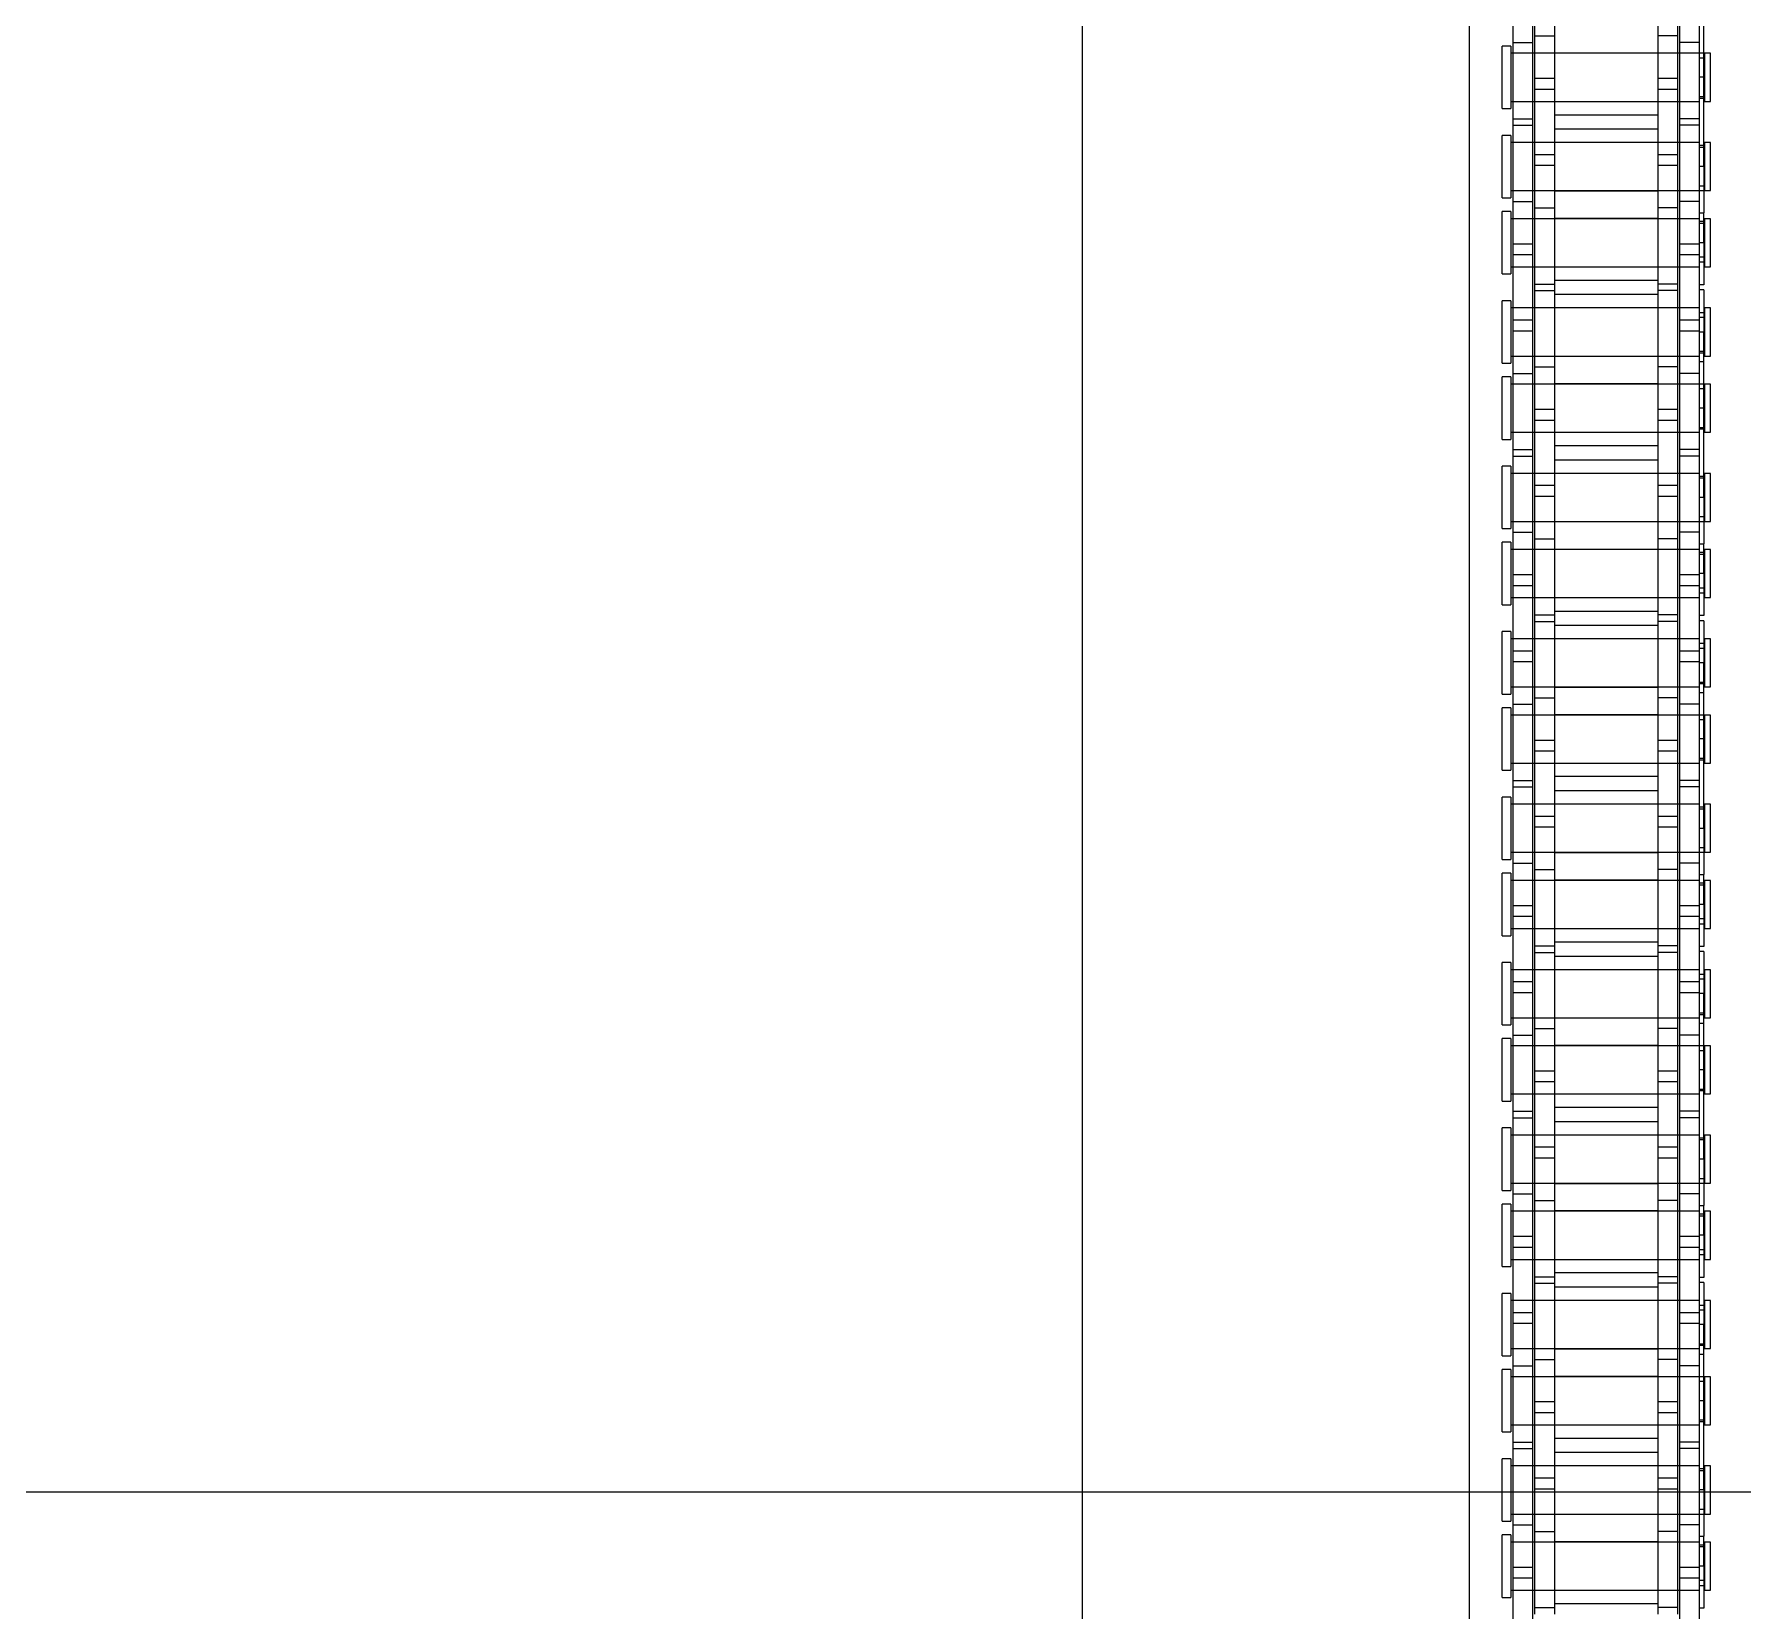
# Model space of a CAD drawing. Header units: metres. Extents: x 0 to 63075, y 0 to 44550.
# Drawn here: x 14091.4 to 14222.6, y 28137.9 to 28258.9 of the extents above; entities that cross this region are included whole.
import ezdxf

# ---------------------------------------------------------------- set-up
doc = ezdxf.new("R2010")
doc.units = ezdxf.units.M
doc.header["$LTSCALE"] = 75
for name, pattern in [('CENTER2', [28.575, 19.05, -3.175, 3.175, -3.175]), ('CENTERX2', [101.6, 63.5, -12.7, 12.7, -12.7]), ('HIDDEN2', [4.7625, 3.175, -1.5875])]:
    doc.linetypes.add(name, pattern=pattern)
for name, color, linetype in [('SC1', 7, 'CENTER2'), ('SDM', 7, 'Continuous'), ('SL4', 4, 'Continuous'), ('ST1', 7, 'HIDDEN2')]:
    doc.layers.add(name, color=color, linetype=linetype)

# ---------------------------------------------------------------- blocks, each defined once
blk = doc.blocks.new('A$Ca53c419a')
at = {"layer": 'SL4'}
for p, q in [((3717.21, 281.23), (3717.21, 420.77)), ((3669.71, 281.23), (4459.47, 281.23))]:
    blk.add_line(p, q, dxfattribs=at)
at = {"layer": 'ST1'}
for p, q in [((3717.21, 208.76), (3717.21, 281.23)), ((3701.5, 248.16), (3710.6, 248.16)), ((3709.13, 249), (3713.93, 249)), ((3709.13, 249), (3709.13, 248.34)), ((3713.93, 248.34), (3709.13, 248.34)), ((3709.68, 248.34), (3709.68, 233.84)), ((3709.68, 248.16), (3709.68, 246.64)), ((3710.6, 248.16), (3711.46, 248.16)), ((3710.6, 246.64), (3710.6, 248.16)), ((3711.46, 248.16), (3720.55, 248.16)), ((3711.46, 248.16), (3711.46, 246.64)), ((3713.37, 233.84), (3713.37, 248.34)), ((3713.37, 246.64), (3713.37, 248.16)), ((3713.93, 248.34), (3713.93, 249)), ((3714.7, 248.16), (3714.7, 246.64)), ((3714.98, 249), (3719.77, 249)), ((3714.98, 249), (3714.98, 248.34)), ((3719.77, 248.34), (3714.98, 248.34)), ((3715.53, 248.34), (3715.53, 233.84)), ((3715.53, 248.16), (3715.53, 246.64)), ((3719.22, 233.84), (3719.22, 248.34)), ((3719.22, 246.64), (3719.22, 248.16)), ((3719.77, 248.34), (3719.77, 249)), ((3720.55, 248.16), (3720.55, 246.64)), ((3720.55, 248.16), (3726.9, 248.16)), ((3721.05, 248.16), (3721.05, 246.64)), ((3721.83, 249), (3726.63, 249)), ((3721.83, 249), (3721.83, 248.34)), ((3726.63, 248.34), (3721.83, 248.34)), ((3722.38, 248.34), (3722.38, 233.84)), ((3722.38, 248.16), (3722.38, 246.64)), ((3726.07, 233.84), (3726.07, 248.34)), ((3726.07, 246.64), (3726.07, 248.16)), ((3726.63, 248.34), (3726.63, 249)), ((3726.9, 248.16), (3726.9, 246.64)), ((3726.9, 248.16), (3736, 248.16)), ((3727.68, 249), (3732.47, 249)), ((3727.68, 249), (3727.68, 248.34)), ((3732.47, 248.34), (3727.68, 248.34)), ((3728.23, 248.34), (3728.23, 233.84)), ((3728.23, 248.16), (3728.23, 246.64)), ((3730.15, 246.64), (3730.15, 248.16)), ((3731.01, 248.16), (3731.01, 246.64)), ((3731.92, 233.84), (3731.92, 248.34)), ((3731.92, 246.64), (3731.92, 248.16)), ((3732.47, 248.34), (3732.47, 249)), ((3734.53, 249), (3739.33, 249)), ((3734.53, 249), (3734.53, 248.34)), ((3739.33, 248.34), (3734.53, 248.34)), ((3735.08, 248.34), (3735.08, 233.84)), ((3735.08, 248.16), (3735.08, 246.64)), ((3736, 248.16), (3736.86, 248.16)), ((3736, 246.64), (3736, 248.16)), ((3736.86, 248.16), (3745.95, 248.16)), ((3736.86, 248.16), (3736.86, 246.64)), ((3738.77, 233.84), (3738.77, 248.34)), ((3738.77, 246.64), (3738.77, 248.16)), ((3739.33, 248.34), (3739.33, 249)), ((3740.1, 248.16), (3740.1, 246.64)), ((3740.38, 249), (3745.17, 249)), ((3740.38, 249), (3740.38, 248.34)), ((3745.17, 248.34), (3740.38, 248.34)), ((3740.93, 248.34), (3740.93, 233.84)), ((3740.93, 248.16), (3740.93, 246.64)), ((3744.62, 233.84), (3744.62, 248.34)), ((3744.62, 246.64), (3744.62, 248.16)), ((3745.17, 248.34), (3745.17, 249)), ((3745.95, 248.16), (3745.95, 246.64)), ((3745.95, 248.16), (3752.3, 248.16)), ((3746.45, 248.16), (3746.45, 246.64)), ((3747.23, 249), (3752.03, 249)), ((3747.23, 249), (3747.23, 248.34)), ((3752.03, 248.34), (3747.23, 248.34)), ((3747.78, 248.34), (3747.78, 233.84)), ((3747.78, 248.16), (3747.78, 246.64)), ((3751.47, 233.84), (3751.47, 248.34)), ((3751.47, 246.64), (3751.47, 248.16)), ((3752.03, 248.34), (3752.03, 249)), ((3752.3, 248.16), (3752.3, 246.64)), ((3752.3, 248.16), (3761.4, 248.16)), ((3753.08, 249), (3757.87, 249)), ((3753.08, 249), (3753.08, 248.34)), ((3757.87, 248.34), (3753.08, 248.34)), ((3753.63, 248.34), (3753.63, 233.84)), ((3753.63, 248.16), (3753.63, 246.64)), ((3755.55, 246.64), (3755.55, 248.16)), ((3756.41, 248.16), (3756.41, 246.64)), ((3757.32, 233.84), (3757.32, 248.34)), ((3757.32, 246.64), (3757.32, 248.16)), ((3757.87, 248.34), (3757.87, 249)), ((3759.93, 249), (3764.73, 249)), ((3759.93, 249), (3759.93, 248.34)), ((3764.73, 248.34), (3759.93, 248.34)), ((3760.48, 248.34), (3760.48, 233.84)), ((3760.48, 248.16), (3760.48, 246.64)), ((3761.4, 248.16), (3762.25, 248.16)), ((3761.4, 246.64), (3761.4, 248.16)), ((3762.25, 248.16), (3771.35, 248.16)), ((3762.25, 248.16), (3762.25, 246.64)), ((3764.17, 233.84), (3764.17, 248.34)), ((3764.17, 246.64), (3764.17, 248.16)), ((3764.73, 248.34), (3764.73, 249)), ((3765.5, 248.16), (3765.5, 246.64)), ((3765.78, 249), (3770.57, 249)), ((3765.78, 249), (3765.78, 248.34)), ((3770.57, 248.34), (3765.78, 248.34)), ((3766.33, 248.34), (3766.33, 233.84)), ((3766.33, 248.16), (3766.33, 246.64)), ((3770.02, 233.84), (3770.02, 248.34)), ((3770.02, 246.64), (3770.02, 248.16)), ((3770.57, 248.34), (3770.57, 249)), ((3771.35, 248.16), (3771.35, 246.64)), ((3771.35, 248.16), (3777.7, 248.16)), ((3771.85, 248.16), (3771.85, 246.64)), ((3772.63, 249), (3777.43, 249)), ((3772.63, 249), (3772.63, 248.34)), ((3777.43, 248.34), (3772.63, 248.34)), ((3773.18, 248.34), (3773.18, 233.84)), ((3773.18, 248.16), (3773.18, 246.64)), ((3776.87, 233.84), (3776.87, 248.34)), ((3776.87, 246.64), (3776.87, 248.16)), ((3777.43, 248.34), (3777.43, 249)), ((3777.7, 248.16), (3777.7, 246.64)), ((3777.7, 248.16), (3786.79, 248.16)), ((3778.48, 249), (3783.27, 249)), ((3778.48, 249), (3778.48, 248.34)), ((3783.27, 248.34), (3778.48, 248.34)), ((3779.03, 248.34), (3779.03, 233.84)), ((3779.03, 248.16), (3779.03, 246.64)), ((3780.95, 246.64), (3780.95, 248.16)), ((3781.81, 248.16), (3781.81, 246.64)), ((3782.72, 233.84), (3782.72, 248.34)), ((3782.72, 246.64), (3782.72, 248.16)), ((3783.27, 248.34), (3783.27, 249)), ((3785.33, 249), (3790.13, 249)), ((3785.33, 249), (3785.33, 248.34)), ((3790.13, 248.34), (3785.33, 248.34)), ((3785.88, 248.34), (3785.88, 233.84)), ((3785.88, 248.16), (3785.88, 246.64)), ((3786.79, 248.16), (3787.65, 248.16)), ((3786.79, 246.64), (3786.79, 248.16)), ((3787.65, 248.16), (3796.75, 248.16)), ((3787.65, 248.16), (3787.65, 246.64)), ((3789.57, 233.84), (3789.57, 248.34)), ((3789.57, 246.64), (3789.57, 248.16)), ((3790.13, 248.34), (3790.13, 249)), ((3790.9, 248.16), (3790.9, 246.64)), ((3791.18, 249), (3795.97, 249)), ((3791.18, 249), (3791.18, 248.34)), ((3795.97, 248.34), (3791.18, 248.34)), ((3791.73, 248.34), (3791.73, 233.84)), ((3791.73, 248.16), (3791.73, 246.64)), ((3795.42, 233.84), (3795.42, 248.34)), ((3795.42, 246.64), (3795.42, 248.16)), ((3795.97, 248.34), (3795.97, 249)), ((3796.75, 248.16), (3796.75, 246.64)), ((3796.75, 248.16), (3803.1, 248.16)), ((3797.25, 248.16), (3797.25, 246.64)), ((3798.03, 249), (3802.83, 249)), ((3798.03, 249), (3798.03, 248.34)), ((3802.83, 248.34), (3798.03, 248.34)), ((3798.58, 248.34), (3798.58, 233.84)), ((3798.58, 248.16), (3798.58, 246.64)), ((3802.27, 233.84), (3802.27, 248.34)), ((3802.27, 246.64), (3802.27, 248.16)), ((3802.83, 248.34), (3802.83, 249)), ((3803.1, 248.16), (3803.1, 246.64)), ((3803.1, 248.16), (3812.19, 248.16)), ((3803.88, 249), (3808.67, 249)), ((3803.88, 249), (3803.88, 248.34)), ((3808.67, 248.34), (3803.88, 248.34)), ((3804.43, 248.34), (3804.43, 233.84)), ((3804.43, 248.16), (3804.43, 246.64)), ((3806.35, 246.64), (3806.35, 248.16)), ((3807.21, 248.16), (3807.21, 246.64)), ((3808.12, 233.84), (3808.12, 248.34)), ((3808.12, 246.64), (3808.12, 248.16)), ((3808.67, 248.34), (3808.67, 249)), ((3810.73, 249), (3815.53, 249)), ((3810.73, 249), (3810.73, 248.34)), ((3815.53, 248.34), (3810.73, 248.34)), ((3811.28, 248.34), (3811.28, 233.84)), ((3811.28, 248.16), (3811.28, 246.64)), ((3812.19, 248.16), (3813.05, 248.16)), ((3812.19, 246.64), (3812.19, 248.16)), ((3813.05, 248.16), (3822.15, 248.16)), ((3813.05, 248.16), (3813.05, 246.64)), ((3814.97, 233.84), (3814.97, 248.34)), ((3814.97, 246.64), (3814.97, 248.16)), ((3815.53, 248.34), (3815.53, 249)), ((3816.3, 248.16), (3816.3, 246.64)), ((3816.58, 249), (3821.37, 249)), ((3816.58, 249), (3816.58, 248.34)), ((3821.37, 248.34), (3816.58, 248.34)), ((3817.13, 248.34), (3817.13, 233.84)), ((3817.13, 248.16), (3817.13, 246.64)), ((3820.82, 233.84), (3820.82, 248.34)), ((3820.82, 246.64), (3820.82, 248.16)), ((3821.37, 248.34), (3821.37, 249)), ((3822.15, 248.16), (3822.15, 246.64)), ((3822.15, 248.16), (3828.5, 248.16)), ((3822.65, 248.16), (3822.65, 246.64)), ((3823.43, 249), (3828.23, 249)), ((3823.43, 249), (3823.43, 248.34)), ((3828.23, 248.34), (3823.43, 248.34)), ((3823.98, 248.34), (3823.98, 233.84)), ((3823.98, 248.16), (3823.98, 246.64)), ((3827.67, 233.84), (3827.67, 248.34)), ((3827.67, 246.64), (3827.67, 248.16)), ((3828.23, 248.34), (3828.23, 249)), ((3828.5, 248.16), (3828.5, 246.64)), ((3828.5, 248.16), (3837.59, 248.16)), ((3701.5, 246.64), (3710.6, 246.64)), ((3707.85, 246.48), (3714.2, 246.48)), ((3708.35, 246.48), (3708.35, 244.96)), ((3709.68, 246.48), (3709.68, 244.96)), ((3710.6, 246.64), (3711.46, 246.64)), ((3711.46, 246.64), (3720.55, 246.64)), ((3713.37, 244.96), (3713.37, 246.48)), ((3714.2, 246.48), (3714.2, 244.96)), ((3714.2, 246.48), (3723.3, 246.48)), ((3715.53, 246.48), (3715.53, 244.96)), ((3717.45, 244.96), (3717.45, 246.48)), ((3718.31, 246.48), (3718.31, 244.96)), ((3719.22, 244.96), (3719.22, 246.48)), ((3720.55, 246.64), (3726.9, 246.64)), ((3722.38, 246.48), (3722.38, 244.96)), ((3723.3, 246.48), (3724.16, 246.48)), ((3723.3, 244.96), (3723.3, 246.48)), ((3724.16, 246.48), (3733.25, 246.48)), ((3724.16, 246.48), (3724.16, 244.96)), ((3726.07, 244.96), (3726.07, 246.48)), ((3726.9, 246.64), (3736, 246.64)), ((3727.4, 246.48), (3727.4, 244.96)), ((3728.23, 246.48), (3728.23, 244.96)), ((3731.92, 244.96), (3731.92, 246.48)), ((3733.25, 246.48), (3733.25, 244.96)), ((3733.25, 246.48), (3739.6, 246.48)), ((3733.75, 246.48), (3733.75, 244.96)), ((3735.08, 246.48), (3735.08, 244.96)), ((3736, 246.64), (3736.86, 246.64)), ((3736.86, 246.64), (3745.95, 246.64)), ((3738.77, 244.96), (3738.77, 246.48)), ((3739.6, 246.48), (3739.6, 244.96)), ((3739.6, 246.48), (3748.7, 246.48)), ((3740.93, 246.48), (3740.93, 244.96)), ((3742.85, 244.96), (3742.85, 246.48)), ((3743.71, 246.48), (3743.71, 244.96)), ((3744.62, 244.96), (3744.62, 246.48)), ((3745.95, 246.64), (3752.3, 246.64)), ((3747.78, 246.48), (3747.78, 244.96)), ((3748.7, 246.48), (3749.56, 246.48)), ((3748.7, 244.96), (3748.7, 246.48)), ((3749.56, 246.48), (3758.65, 246.48)), ((3749.56, 246.48), (3749.56, 244.96)), ((3751.47, 244.96), (3751.47, 246.48)), ((3752.3, 246.64), (3761.4, 246.64)), ((3752.8, 246.48), (3752.8, 244.96)), ((3753.63, 246.48), (3753.63, 244.96)), ((3757.32, 244.96), (3757.32, 246.48)), ((3758.65, 246.48), (3758.65, 244.96)), ((3758.65, 246.48), (3765, 246.48)), ((3759.15, 246.48), (3759.15, 244.96)), ((3760.48, 246.48), (3760.48, 244.96)), ((3761.4, 246.64), (3762.25, 246.64)), ((3762.25, 246.64), (3771.35, 246.64)), ((3764.17, 244.96), (3764.17, 246.48)), ((3765, 246.48), (3765, 244.96)), ((3765, 246.48), (3774.1, 246.48)), ((3766.33, 246.48), (3766.33, 244.96)), ((3768.25, 244.96), (3768.25, 246.48)), ((3769.11, 246.48), (3769.11, 244.96)), ((3770.02, 244.96), (3770.02, 246.48)), ((3771.35, 246.64), (3777.7, 246.64)), ((3773.18, 246.48), (3773.18, 244.96)), ((3774.1, 246.48), (3774.95, 246.48)), ((3774.1, 244.96), (3774.1, 246.48)), ((3774.95, 246.48), (3784.05, 246.48)), ((3774.95, 246.48), (3774.95, 244.96)), ((3776.87, 244.96), (3776.87, 246.48)), ((3777.7, 246.64), (3786.79, 246.64)), ((3778.2, 246.48), (3778.2, 244.96)), ((3779.03, 246.48), (3779.03, 244.96)), ((3782.72, 244.96), (3782.72, 246.48)), ((3784.05, 246.48), (3784.05, 244.96)), ((3784.05, 246.48), (3790.4, 246.48)), ((3784.55, 246.48), (3784.55, 244.96)), ((3785.88, 246.48), (3785.88, 244.96)), ((3786.79, 246.64), (3787.65, 246.64)), ((3787.65, 246.64), (3796.75, 246.64)), ((3789.57, 244.96), (3789.57, 246.48)), ((3790.4, 246.48), (3790.4, 244.96)), ((3790.4, 246.48), (3799.49, 246.48)), ((3791.73, 246.48), (3791.73, 244.96)), ((3793.65, 244.96), (3793.65, 246.48)), ((3794.51, 246.48), (3794.51, 244.96)), ((3795.42, 244.96), (3795.42, 246.48)), ((3796.75, 246.64), (3803.1, 246.64)), ((3798.58, 246.48), (3798.58, 244.96)), ((3799.49, 246.48), (3800.35, 246.48)), ((3799.49, 244.96), (3799.49, 246.48)), ((3800.35, 246.48), (3809.45, 246.48)), ((3800.35, 246.48), (3800.35, 244.96)), ((3802.27, 244.96), (3802.27, 246.48)), ((3803.1, 246.64), (3812.19, 246.64)), ((3803.6, 246.48), (3803.6, 244.96)), ((3804.43, 246.48), (3804.43, 244.96)), ((3808.12, 244.96), (3808.12, 246.48)), ((3809.45, 246.48), (3809.45, 244.96)), ((3809.45, 246.48), (3815.8, 246.48)), ((3809.95, 246.48), (3809.95, 244.96)), ((3811.28, 246.48), (3811.28, 244.96)), ((3812.19, 246.64), (3813.05, 246.64)), ((3813.05, 246.64), (3822.15, 246.64)), ((3814.97, 244.96), (3814.97, 246.48)), ((3815.8, 246.48), (3815.8, 244.96)), ((3815.8, 246.48), (3824.89, 246.48)), ((3817.13, 246.48), (3817.13, 244.96)), ((3819.05, 244.96), (3819.05, 246.48)), ((3819.91, 246.48), (3819.91, 244.96)), ((3820.82, 244.96), (3820.82, 246.48)), ((3822.15, 246.64), (3828.5, 246.64)), ((3823.98, 246.48), (3823.98, 244.96)), ((3824.89, 246.48), (3825.75, 246.48)), ((3824.89, 244.96), (3824.89, 246.48)), ((3825.75, 246.48), (3834.85, 246.48)), ((3825.75, 246.48), (3825.75, 244.96)), ((3827.67, 244.96), (3827.67, 246.48)), ((3828.5, 246.64), (3837.59, 246.64)), ((3829, 246.48), (3829, 244.96)), ((3707.85, 244.96), (3714.2, 244.96)), ((3708.64, 237.03), (3708.64, 244.96)), ((3709.68, 244.96), (3709.68, 237.03)), ((3713.37, 237.03), (3713.37, 244.96)), ((3713.42, 244.96), (3713.42, 237.03)), ((3714.2, 244.96), (3723.3, 244.96)), ((3715.49, 237.03), (3715.49, 244.96)), ((3715.53, 244.96), (3715.53, 237.03)), ((3719.22, 237.03), (3719.22, 244.96)), ((3720.27, 244.96), (3720.27, 237.03)), ((3721.34, 237.03), (3721.34, 244.96)), ((3722.38, 244.96), (3722.38, 237.03)), ((3723.3, 244.96), (3724.16, 244.96)), ((3724.16, 244.96), (3733.25, 244.96)), ((3726.07, 237.03), (3726.07, 244.96)), ((3726.12, 244.96), (3726.12, 237.03)), ((3728.19, 237.03), (3728.19, 244.96)), ((3728.23, 244.96), (3728.23, 237.03)), ((3731.92, 237.03), (3731.92, 244.96)), ((3732.97, 244.96), (3732.97, 237.03)), ((3733.25, 244.96), (3739.6, 244.96)), ((3734.04, 237.03), (3734.04, 244.96)), ((3735.08, 244.96), (3735.08, 237.03)), ((3738.77, 237.03), (3738.77, 244.96)), ((3738.82, 244.96), (3738.82, 237.03)), ((3739.6, 244.96), (3748.7, 244.96)), ((3740.89, 237.03), (3740.89, 244.96)), ((3740.93, 244.96), (3740.93, 237.03)), ((3744.62, 237.03), (3744.62, 244.96)), ((3745.67, 244.96), (3745.67, 237.03)), ((3746.74, 237.03), (3746.74, 244.96)), ((3747.78, 244.96), (3747.78, 237.03)), ((3748.7, 244.96), (3749.56, 244.96)), ((3749.56, 244.96), (3758.65, 244.96)), ((3751.47, 237.03), (3751.47, 244.96)), ((3751.52, 244.96), (3751.52, 237.03)), ((3753.59, 237.03), (3753.59, 244.96)), ((3753.63, 244.96), (3753.63, 237.03)), ((3757.32, 237.03), (3757.32, 244.96)), ((3758.37, 244.96), (3758.37, 237.03)), ((3758.65, 244.96), (3765, 244.96)), ((3759.44, 237.03), (3759.44, 244.96)), ((3760.48, 244.96), (3760.48, 237.03)), ((3764.17, 237.03), (3764.17, 244.96)), ((3764.22, 244.96), (3764.22, 237.03)), ((3765, 244.96), (3774.1, 244.96)), ((3766.29, 237.03), (3766.29, 244.96)), ((3766.33, 244.96), (3766.33, 237.03)), ((3770.02, 237.03), (3770.02, 244.96)), ((3771.07, 244.96), (3771.07, 237.03)), ((3772.14, 237.03), (3772.14, 244.96)), ((3773.18, 244.96), (3773.18, 237.03)), ((3774.1, 244.96), (3774.95, 244.96)), ((3774.95, 244.96), (3784.05, 244.96)), ((3776.87, 237.03), (3776.87, 244.96)), ((3776.91, 244.96), (3776.91, 237.03)), ((3778.99, 237.03), (3778.99, 244.96)), ((3779.03, 244.96), (3779.03, 237.03)), ((3782.72, 237.03), (3782.72, 244.96)), ((3783.77, 244.96), (3783.77, 237.03)), ((3784.05, 244.96), (3790.4, 244.96)), ((3784.83, 237.03), (3784.83, 244.96)), ((3785.88, 244.96), (3785.88, 237.03)), ((3789.57, 237.03), (3789.57, 244.96)), ((3789.61, 244.96), (3789.61, 237.03)), ((3790.4, 244.96), (3799.49, 244.96)), ((3791.69, 237.03), (3791.69, 244.96)), ((3791.73, 244.96), (3791.73, 237.03)), ((3795.42, 237.03), (3795.42, 244.96)), ((3796.47, 244.96), (3796.47, 237.03)), ((3797.53, 237.03), (3797.53, 244.96)), ((3798.58, 244.96), (3798.58, 237.03)), ((3799.49, 244.96), (3800.35, 244.96)), ((3800.35, 244.96), (3809.45, 244.96)), ((3802.27, 237.03), (3802.27, 244.96)), ((3802.31, 244.96), (3802.31, 237.03)), ((3804.39, 237.03), (3804.39, 244.96)), ((3804.43, 244.96), (3804.43, 237.03)), ((3808.12, 237.03), (3808.12, 244.96)), ((3809.17, 244.96), (3809.17, 237.03)), ((3809.45, 244.96), (3815.8, 244.96)), ((3810.23, 237.03), (3810.23, 244.96)), ((3811.28, 244.96), (3811.28, 237.03)), ((3814.97, 237.03), (3814.97, 244.96)), ((3815.01, 244.96), (3815.01, 237.03)), ((3815.8, 244.96), (3824.89, 244.96)), ((3817.09, 237.03), (3817.09, 244.96)), ((3817.13, 244.96), (3817.13, 237.03)), ((3820.82, 237.03), (3820.82, 244.96)), ((3821.87, 244.96), (3821.87, 237.03)), ((3822.93, 237.03), (3822.93, 244.96)), ((3823.98, 244.96), (3823.98, 237.03)), ((3824.89, 244.96), (3825.75, 244.96)), ((3825.75, 244.96), (3834.85, 244.96)), ((3827.67, 237.03), (3827.67, 244.96)), ((3827.71, 244.96), (3827.71, 237.03)), ((3707.85, 237.03), (3714.2, 237.03)), ((3708.35, 235.51), (3708.35, 237.03)), ((3709.68, 237.03), (3709.68, 235.51)), ((3713.37, 235.51), (3713.37, 237.03)), ((3714.2, 235.51), (3714.2, 237.03)), ((3714.2, 237.03), (3723.3, 237.03)), ((3715.53, 237.03), (3715.53, 235.51)), ((3717.45, 235.51), (3717.45, 237.03)), ((3718.31, 237.03), (3718.31, 235.51)), ((3719.22, 235.51), (3719.22, 237.03)), ((3722.38, 237.03), (3722.38, 235.51)), ((3723.3, 237.03), (3724.16, 237.03)), ((3723.3, 235.51), (3723.3, 237.03)), ((3724.16, 237.03), (3733.25, 237.03)), ((3724.16, 237.03), (3724.16, 235.51)), ((3726.07, 235.51), (3726.07, 237.03)), ((3727.4, 235.51), (3727.4, 237.03)), ((3728.23, 237.03), (3728.23, 235.51)), ((3731.92, 235.51), (3731.92, 237.03)), ((3733.25, 235.51), (3733.25, 237.03)), ((3733.25, 237.03), (3739.6, 237.03)), ((3733.75, 235.51), (3733.75, 237.03)), ((3735.08, 237.03), (3735.08, 235.51)), ((3738.77, 235.51), (3738.77, 237.03)), ((3739.6, 235.51), (3739.6, 237.03)), ((3739.6, 237.03), (3748.7, 237.03)), ((3740.93, 237.03), (3740.93, 235.51)), ((3742.85, 235.51), (3742.85, 237.03)), ((3743.71, 237.03), (3743.71, 235.51)), ((3744.62, 235.51), (3744.62, 237.03)), ((3747.78, 237.03), (3747.78, 235.51)), ((3748.7, 237.03), (3749.56, 237.03)), ((3748.7, 235.51), (3748.7, 237.03)), ((3749.56, 237.03), (3758.65, 237.03)), ((3749.56, 237.03), (3749.56, 235.51)), ((3751.47, 235.51), (3751.47, 237.03)), ((3752.8, 235.51), (3752.8, 237.03)), ((3753.63, 237.03), (3753.63, 235.51)), ((3757.32, 235.51), (3757.32, 237.03)), ((3758.65, 235.51), (3758.65, 237.03)), ((3758.65, 237.03), (3765, 237.03)), ((3759.15, 235.51), (3759.15, 237.03)), ((3760.48, 237.03), (3760.48, 235.51)), ((3764.17, 235.51), (3764.17, 237.03)), ((3765, 235.51), (3765, 237.03)), ((3765, 237.03), (3774.1, 237.03)), ((3766.33, 237.03), (3766.33, 235.51)), ((3768.25, 235.51), (3768.25, 237.03)), ((3769.11, 237.03), (3769.11, 235.51)), ((3770.02, 235.51), (3770.02, 237.03)), ((3773.18, 237.03), (3773.18, 235.51)), ((3774.1, 237.03), (3774.95, 237.03)), ((3774.1, 235.51), (3774.1, 237.03)), ((3774.95, 237.03), (3784.05, 237.03)), ((3774.95, 237.03), (3774.95, 235.51)), ((3776.87, 235.51), (3776.87, 237.03)), ((3778.2, 235.51), (3778.2, 237.03)), ((3779.03, 237.03), (3779.03, 235.51)), ((3782.72, 235.51), (3782.72, 237.03)), ((3784.05, 235.51), (3784.05, 237.03)), ((3784.05, 237.03), (3790.4, 237.03)), ((3784.55, 235.51), (3784.55, 237.03)), ((3785.88, 237.03), (3785.88, 235.51)), ((3789.57, 235.51), (3789.57, 237.03)), ((3790.4, 235.51), (3790.4, 237.03)), ((3790.4, 237.03), (3799.49, 237.03)), ((3791.73, 237.03), (3791.73, 235.51)), ((3793.65, 235.51), (3793.65, 237.03)), ((3794.51, 237.03), (3794.51, 235.51)), ((3795.42, 235.51), (3795.42, 237.03)), ((3798.58, 237.03), (3798.58, 235.51)), ((3799.49, 237.03), (3800.35, 237.03)), ((3799.49, 235.51), (3799.49, 237.03)), ((3800.35, 237.03), (3809.45, 237.03)), ((3800.35, 237.03), (3800.35, 235.51)), ((3802.27, 235.51), (3802.27, 237.03)), ((3803.6, 235.51), (3803.6, 237.03)), ((3804.43, 237.03), (3804.43, 235.51)), ((3808.12, 235.51), (3808.12, 237.03)), ((3809.45, 235.51), (3809.45, 237.03)), ((3809.45, 237.03), (3815.8, 237.03)), ((3809.95, 235.51), (3809.95, 237.03)), ((3811.28, 237.03), (3811.28, 235.51)), ((3814.97, 235.51), (3814.97, 237.03)), ((3815.8, 235.51), (3815.8, 237.03)), ((3815.8, 237.03), (3824.89, 237.03)), ((3817.13, 237.03), (3817.13, 235.51)), ((3819.05, 235.51), (3819.05, 237.03)), ((3819.91, 237.03), (3819.91, 235.51)), ((3820.82, 235.51), (3820.82, 237.03)), ((3823.98, 237.03), (3823.98, 235.51)), ((3824.89, 237.03), (3825.75, 237.03)), ((3824.89, 235.51), (3824.89, 237.03)), ((3825.75, 237.03), (3834.85, 237.03)), ((3825.75, 237.03), (3825.75, 235.51)), ((3827.67, 235.51), (3827.67, 237.03)), ((3829, 235.51), (3829, 237.03)), ((3701.5, 235.36), (3710.6, 235.36)), ((3707.85, 235.51), (3714.2, 235.51)), ((3709.68, 235.36), (3709.68, 233.84)), ((3710.6, 235.36), (3711.46, 235.36)), ((3710.6, 233.84), (3710.6, 235.36)), ((3711.46, 235.36), (3720.55, 235.36)), ((3711.46, 235.36), (3711.46, 233.84)), ((3713.37, 233.84), (3713.37, 235.36)), ((3714.2, 235.51), (3723.3, 235.51)), ((3714.7, 233.84), (3714.7, 235.36)), ((3715.53, 235.36), (3715.53, 233.51)), ((3719.22, 233.84), (3719.22, 235.36)), ((3720.55, 233.84), (3720.55, 235.36)), ((3720.55, 235.36), (3726.9, 235.36)), ((3721.05, 233.84), (3721.05, 235.36)), ((3722.38, 235.36), (3722.38, 233.84)), ((3723.3, 235.51), (3724.16, 235.51)), ((3724.16, 235.51), (3733.25, 235.51)), ((3726.07, 233.51), (3726.07, 235.36)), ((3726.9, 233.84), (3726.9, 235.36)), ((3726.9, 235.36), (3736, 235.36)), ((3728.23, 235.36), (3728.23, 233.84)), ((3730.15, 233.84), (3730.15, 235.36)), ((3731.01, 235.36), (3731.01, 233.84)), ((3731.92, 233.84), (3731.92, 235.36)), ((3733.25, 235.51), (3739.6, 235.51)), ((3735.08, 235.36), (3735.08, 233.84)), ((3736, 235.36), (3736.86, 235.36)), ((3736, 233.84), (3736, 235.36)), ((3736.86, 235.36), (3745.95, 235.36)), ((3736.86, 235.36), (3736.86, 233.84)), ((3738.77, 233.84), (3738.77, 235.36)), ((3739.6, 235.51), (3748.7, 235.51)), ((3740.1, 233.84), (3740.1, 235.36)), ((3740.93, 235.36), (3740.93, 233.51)), ((3744.62, 233.84), (3744.62, 235.36)), ((3745.95, 233.84), (3745.95, 235.36)), ((3745.95, 235.36), (3752.3, 235.36)), ((3746.45, 233.84), (3746.45, 235.36)), ((3747.78, 235.36), (3747.78, 233.84)), ((3748.7, 235.51), (3749.56, 235.51)), ((3749.56, 235.51), (3758.65, 235.51)), ((3751.47, 233.51), (3751.47, 235.36)), ((3752.3, 233.84), (3752.3, 235.36)), ((3752.3, 235.36), (3761.4, 235.36)), ((3753.63, 235.36), (3753.63, 233.84)), ((3755.55, 233.84), (3755.55, 235.36)), ((3756.41, 235.36), (3756.41, 233.84)), ((3757.32, 233.84), (3757.32, 235.36)), ((3758.65, 235.51), (3765, 235.51)), ((3760.48, 235.36), (3760.48, 233.84)), ((3761.4, 235.36), (3762.25, 235.36)), ((3761.4, 233.84), (3761.4, 235.36)), ((3762.25, 235.36), (3771.35, 235.36)), ((3762.25, 235.36), (3762.25, 233.84)), ((3764.17, 233.84), (3764.17, 235.36)), ((3765, 235.51), (3774.1, 235.51)), ((3765.5, 233.84), (3765.5, 235.36)), ((3766.33, 235.36), (3766.33, 233.51)), ((3770.02, 233.84), (3770.02, 235.36)), ((3771.35, 233.84), (3771.35, 235.36)), ((3771.35, 235.36), (3777.7, 235.36)), ((3771.85, 233.84), (3771.85, 235.36)), ((3773.18, 235.36), (3773.18, 233.84)), ((3774.1, 235.51), (3774.95, 235.51)), ((3774.95, 235.51), (3784.05, 235.51)), ((3776.87, 233.51), (3776.87, 235.36)), ((3777.7, 233.84), (3777.7, 235.36)), ((3777.7, 235.36), (3786.79, 235.36)), ((3779.03, 235.36), (3779.03, 233.84)), ((3780.95, 233.84), (3780.95, 235.36)), ((3781.81, 235.36), (3781.81, 233.84)), ((3782.72, 233.84), (3782.72, 235.36)), ((3784.05, 235.51), (3790.4, 235.51)), ((3785.88, 235.36), (3785.88, 233.84)), ((3786.79, 235.36), (3787.65, 235.36)), ((3786.79, 233.84), (3786.79, 235.36)), ((3787.65, 235.36), (3796.75, 235.36)), ((3787.65, 235.36), (3787.65, 233.84)), ((3789.57, 233.84), (3789.57, 235.36)), ((3790.4, 235.51), (3799.49, 235.51)), ((3790.9, 233.84), (3790.9, 235.36)), ((3791.73, 235.36), (3791.73, 233.51)), ((3795.42, 233.84), (3795.42, 235.36)), ((3796.75, 233.84), (3796.75, 235.36)), ((3796.75, 235.36), (3803.1, 235.36)), ((3797.25, 233.84), (3797.25, 235.36)), ((3798.58, 235.36), (3798.58, 233.84)), ((3799.49, 235.51), (3800.35, 235.51)), ((3800.35, 235.51), (3809.45, 235.51)), ((3802.27, 233.51), (3802.27, 235.36)), ((3803.1, 233.84), (3803.1, 235.36)), ((3803.1, 235.36), (3812.19, 235.36)), ((3804.43, 235.36), (3804.43, 233.84)), ((3806.35, 233.84), (3806.35, 235.36)), ((3807.21, 235.36), (3807.21, 233.84)), ((3808.12, 233.84), (3808.12, 235.36)), ((3809.45, 235.51), (3815.8, 235.51)), ((3811.28, 235.36), (3811.28, 233.84)), ((3812.19, 235.36), (3813.05, 235.36)), ((3812.19, 233.84), (3812.19, 235.36)), ((3813.05, 235.36), (3822.15, 235.36)), ((3813.05, 235.36), (3813.05, 233.84)), ((3814.97, 233.84), (3814.97, 235.36)), ((3815.8, 235.51), (3824.89, 235.51)), ((3816.3, 233.84), (3816.3, 235.36)), ((3817.13, 235.36), (3817.13, 233.51)), ((3820.82, 233.84), (3820.82, 235.36)), ((3822.15, 233.84), (3822.15, 235.36)), ((3822.15, 235.36), (3828.5, 235.36)), ((3822.65, 233.84), (3822.65, 235.36)), ((3823.98, 235.36), (3823.98, 233.84)), ((3824.89, 235.51), (3825.75, 235.51)), ((3825.75, 235.51), (3834.85, 235.51)), ((3827.67, 233.51), (3827.67, 235.36)), ((3828.5, 233.84), (3828.5, 235.36)), ((3828.5, 235.36), (3837.59, 235.36)), ((3701.5, 233.84), (3710.6, 233.84)), ((3708.3, 233.51), (3708.3, 233.84)), ((3710.05, 233.84), (3710.05, 233.47)), ((3710.42, 233.51), (3710.42, 233.84)), ((3710.6, 233.84), (3711.46, 233.84)), ((3711.46, 233.84), (3720.55, 233.84)), ((3711.53, 233.51), (3711.53, 233.84)), ((3713, 233.47), (3713, 233.84)), ((3713.15, 233.51), (3713.15, 233.84)), ((3713.82, 233.84), (3713.82, 233.51)), ((3715.9, 233.84), (3715.9, 233.47)), ((3717.38, 233.51), (3717.38, 233.84)), ((3718.85, 233.47), (3718.85, 233.84)), ((3718.99, 233.51), (3718.99, 233.84)), ((3720.55, 233.84), (3726.9, 233.84)), ((3722.61, 233.51), (3722.61, 233.84)), ((3722.75, 233.84), (3722.75, 233.47)), ((3724.23, 233.51), (3724.23, 233.84)), ((3725.7, 233.47), (3725.7, 233.84)), ((3726.9, 233.84), (3736, 233.84)), ((3727.78, 233.51), (3727.78, 233.84)), ((3728.46, 233.51), (3728.46, 233.84)), ((3728.6, 233.84), (3728.6, 233.47)), ((3730.08, 233.51), (3730.08, 233.84)), ((3731.18, 233.51), (3731.18, 233.84)), ((3731.55, 233.47), (3731.55, 233.84)), ((3733.31, 233.51), (3733.31, 233.84)), ((3733.7, 233.51), (3733.7, 233.84)), ((3735.45, 233.84), (3735.45, 233.47)), ((3735.82, 233.51), (3735.82, 233.84)), ((3736, 233.84), (3736.86, 233.84)), ((3736.86, 233.84), (3745.95, 233.84)), ((3736.93, 233.51), (3736.93, 233.84)), ((3738.4, 233.47), (3738.4, 233.84)), ((3738.55, 233.51), (3738.55, 233.84)), ((3739.22, 233.84), (3739.22, 233.51)), ((3741.3, 233.84), (3741.3, 233.47)), ((3742.78, 233.51), (3742.78, 233.84)), ((3744.25, 233.47), (3744.25, 233.84)), ((3744.39, 233.51), (3744.39, 233.84)), ((3745.95, 233.84), (3752.3, 233.84)), ((3748.01, 233.51), (3748.01, 233.84)), ((3748.15, 233.84), (3748.15, 233.47)), ((3749.63, 233.51), (3749.63, 233.84)), ((3751.1, 233.47), (3751.1, 233.84)), ((3752.3, 233.84), (3761.4, 233.84)), ((3753.18, 233.51), (3753.18, 233.84)), ((3753.86, 233.51), (3753.86, 233.84)), ((3754, 233.84), (3754, 233.47)), ((3755.48, 233.51), (3755.48, 233.84)), ((3756.58, 233.51), (3756.58, 233.84)), ((3756.95, 233.47), (3756.95, 233.84)), ((3758.71, 233.51), (3758.71, 233.84)), ((3759.1, 233.51), (3759.1, 233.84)), ((3760.85, 233.84), (3760.85, 233.47)), ((3761.22, 233.51), (3761.22, 233.84)), ((3761.4, 233.84), (3762.25, 233.84)), ((3762.25, 233.84), (3771.35, 233.84)), ((3762.33, 233.51), (3762.33, 233.84)), ((3763.8, 233.47), (3763.8, 233.84)), ((3763.95, 233.51), (3763.95, 233.84)), ((3764.62, 233.84), (3764.62, 233.51)), ((3766.7, 233.84), (3766.7, 233.47)), ((3768.17, 233.51), (3768.17, 233.84)), ((3769.65, 233.47), (3769.65, 233.84)), ((3769.79, 233.51), (3769.79, 233.84)), ((3771.35, 233.84), (3777.7, 233.84)), ((3773.41, 233.51), (3773.41, 233.84)), ((3773.55, 233.84), (3773.55, 233.47)), ((3775.03, 233.51), (3775.03, 233.84)), ((3776.5, 233.47), (3776.5, 233.84)), ((3777.7, 233.84), (3786.79, 233.84)), ((3778.58, 233.51), (3778.58, 233.84)), ((3779.26, 233.51), (3779.26, 233.84)), ((3779.4, 233.84), (3779.4, 233.47)), ((3780.87, 233.51), (3780.87, 233.84)), ((3781.98, 233.51), (3781.98, 233.84)), ((3782.35, 233.47), (3782.35, 233.84)), ((3784.11, 233.51), (3784.11, 233.84)), ((3784.5, 233.51), (3784.5, 233.84)), ((3786.25, 233.84), (3786.25, 233.47)), ((3786.62, 233.51), (3786.62, 233.84)), ((3786.79, 233.84), (3787.65, 233.84)), ((3787.65, 233.84), (3796.75, 233.84)), ((3787.73, 233.51), (3787.73, 233.84)), ((3789.2, 233.47), (3789.2, 233.84)), ((3789.35, 233.51), (3789.35, 233.84)), ((3790.02, 233.84), (3790.02, 233.51)), ((3792.1, 233.84), (3792.1, 233.47)), ((3793.57, 233.51), (3793.57, 233.84)), ((3795.05, 233.47), (3795.05, 233.84)), ((3795.19, 233.51), (3795.19, 233.84)), ((3796.75, 233.84), (3803.1, 233.84)), ((3798.81, 233.51), (3798.81, 233.84)), ((3798.95, 233.84), (3798.95, 233.47)), ((3800.43, 233.51), (3800.43, 233.84)), ((3801.9, 233.47), (3801.9, 233.84)), ((3803.1, 233.84), (3812.19, 233.84)), ((3803.98, 233.51), (3803.98, 233.84)), ((3804.66, 233.51), (3804.66, 233.84)), ((3804.8, 233.84), (3804.8, 233.47)), ((3806.27, 233.51), (3806.27, 233.84)), ((3807.38, 233.51), (3807.38, 233.84)), ((3807.75, 233.47), (3807.75, 233.84)), ((3809.51, 233.51), (3809.51, 233.84)), ((3809.9, 233.51), (3809.9, 233.84)), ((3811.65, 233.84), (3811.65, 233.47)), ((3812.02, 233.51), (3812.02, 233.84)), ((3812.19, 233.84), (3813.05, 233.84)), ((3813.05, 233.84), (3822.15, 233.84)), ((3813.13, 233.51), (3813.13, 233.84)), ((3814.6, 233.47), (3814.6, 233.84)), ((3814.75, 233.51), (3814.75, 233.84)), ((3815.42, 233.84), (3815.42, 233.51)), ((3817.5, 233.84), (3817.5, 233.47)), ((3818.97, 233.51), (3818.97, 233.84)), ((3820.45, 233.47), (3820.45, 233.84)), ((3820.59, 233.51), (3820.59, 233.84)), ((3822.15, 233.84), (3828.5, 233.84)), ((3824.21, 233.51), (3824.21, 233.84)), ((3824.35, 233.84), (3824.35, 233.47)), ((3825.83, 233.51), (3825.83, 233.84)), ((3827.3, 233.47), (3827.3, 233.84)), ((3828.5, 233.84), (3837.59, 233.84)), ((3711.53, 233.51), (3708.3, 233.51)), ((3713.37, 233.47), (3709.68, 233.47)), ((3709.68, 233.47), (3709.68, 233)), ((3709.68, 233), (3713.37, 233)), ((3711.53, 233.51), (3713.82, 233.51)), ((3713.37, 233), (3713.37, 233.47)), ((3717.38, 233.51), (3713.82, 233.51)), ((3719.22, 233.47), (3715.53, 233.47)), ((3715.53, 233.47), (3715.53, 233)), ((3715.53, 233), (3719.22, 233)), ((3717.38, 233.51), (3730.08, 233.51)), ((3719.22, 233), (3719.22, 233.47)), ((3726.07, 233.47), (3722.38, 233.47)), ((3722.38, 233.47), (3722.38, 233)), ((3722.38, 233), (3726.07, 233)), ((3726.07, 233), (3726.07, 233.47)), ((3731.92, 233.47), (3728.23, 233.47)), ((3728.23, 233.47), (3728.23, 233)), ((3728.23, 233), (3731.92, 233)), ((3733.31, 233.51), (3730.08, 233.51)), ((3731.92, 233), (3731.92, 233.47)), ((3736.93, 233.51), (3733.7, 233.51)), ((3738.77, 233.47), (3735.08, 233.47)), ((3735.08, 233.47), (3735.08, 233)), ((3735.08, 233), (3738.77, 233)), ((3736.93, 233.51), (3739.22, 233.51)), ((3738.77, 233), (3738.77, 233.47)), ((3742.78, 233.51), (3739.22, 233.51)), ((3744.62, 233.47), (3740.93, 233.47)), ((3740.93, 233.47), (3740.93, 233)), ((3740.93, 233), (3744.62, 233)), ((3742.78, 233.51), (3755.48, 233.51)), ((3744.62, 233), (3744.62, 233.47)), ((3751.47, 233.47), (3747.78, 233.47)), ((3747.78, 233.47), (3747.78, 233)), ((3747.78, 233), (3751.47, 233)), ((3751.47, 233), (3751.47, 233.47)), ((3757.32, 233.47), (3753.63, 233.47)), ((3753.63, 233.47), (3753.63, 233)), ((3753.63, 233), (3757.32, 233)), ((3758.71, 233.51), (3755.48, 233.51)), ((3757.32, 233), (3757.32, 233.47)), ((3762.33, 233.51), (3759.1, 233.51)), ((3764.17, 233.47), (3760.48, 233.47)), ((3760.48, 233.47), (3760.48, 233)), ((3760.48, 233), (3764.17, 233)), ((3762.33, 233.51), (3764.62, 233.51)), ((3764.17, 233), (3764.17, 233.47)), ((3768.17, 233.51), (3764.62, 233.51)), ((3770.02, 233.47), (3766.33, 233.47)), ((3766.33, 233.47), (3766.33, 233)), ((3766.33, 233), (3770.02, 233)), ((3768.17, 233.51), (3780.87, 233.51)), ((3770.02, 233), (3770.02, 233.47)), ((3776.87, 233.47), (3773.18, 233.47)), ((3773.18, 233.47), (3773.18, 233)), ((3773.18, 233), (3776.87, 233)), ((3776.87, 233), (3776.87, 233.47)), ((3782.72, 233.47), (3779.03, 233.47)), ((3779.03, 233.47), (3779.03, 233)), ((3779.03, 233), (3782.72, 233)), ((3784.11, 233.51), (3780.87, 233.51)), ((3782.72, 233), (3782.72, 233.47)), ((3787.73, 233.51), (3784.5, 233.51)), ((3789.57, 233.47), (3785.88, 233.47)), ((3785.88, 233.47), (3785.88, 233)), ((3785.88, 233), (3789.57, 233)), ((3787.73, 233.51), (3790.02, 233.51)), ((3789.57, 233), (3789.57, 233.47)), ((3793.57, 233.51), (3790.02, 233.51)), ((3795.42, 233.47), (3791.73, 233.47)), ((3791.73, 233.47), (3791.73, 233)), ((3791.73, 233), (3795.42, 233)), ((3793.57, 233.51), (3806.27, 233.51)), ((3795.42, 233), (3795.42, 233.47)), ((3802.27, 233.47), (3798.58, 233.47)), ((3798.58, 233.47), (3798.58, 233)), ((3798.58, 233), (3802.27, 233)), ((3802.27, 233), (3802.27, 233.47)), ((3808.12, 233.47), (3804.43, 233.47)), ((3804.43, 233.47), (3804.43, 233)), ((3804.43, 233), (3808.12, 233)), ((3809.51, 233.51), (3806.27, 233.51)), ((3808.12, 233), (3808.12, 233.47)), ((3813.13, 233.51), (3809.9, 233.51)), ((3814.97, 233.47), (3811.28, 233.47)), ((3811.28, 233.47), (3811.28, 233)), ((3811.28, 233), (3814.97, 233)), ((3813.13, 233.51), (3815.42, 233.51)), ((3814.97, 233), (3814.97, 233.47)), ((3818.97, 233.51), (3815.42, 233.51)), ((3820.82, 233.47), (3817.13, 233.47)), ((3817.13, 233.47), (3817.13, 233)), ((3817.13, 233), (3820.82, 233)), ((3818.97, 233.51), (3831.67, 233.51)), ((3820.82, 233), (3820.82, 233.47)), ((3827.67, 233.47), (3823.98, 233.47)), ((3823.98, 233.47), (3823.98, 233)), ((3823.98, 233), (3827.67, 233)), ((3827.67, 233), (3827.67, 233.47))]:
    blk.add_line(p, q, dxfattribs=at)

msp = doc.modelspace()

# ---------------------------------------------------------------- linework, layer by layer
at = {"layer": 'SC1', "color": 7, "linetype": 'CENTERX2', "lineweight": 9}
for p, q in [((14201.63, 27472.71), (14201.63, 41728.88)), ((21442.59, 28152.59), (5680.38, 28152.59))]:
    msp.add_line(p, q, dxfattribs=at)

# ---------------------------------------------------------------- block references
at = {"layer": 'SDM', "rotation": 90}
msp.add_blockref('A$Ca53c419a', (14453.13, 24429.77), dxfattribs=at)

doc.saveas('drawing.dxf')
